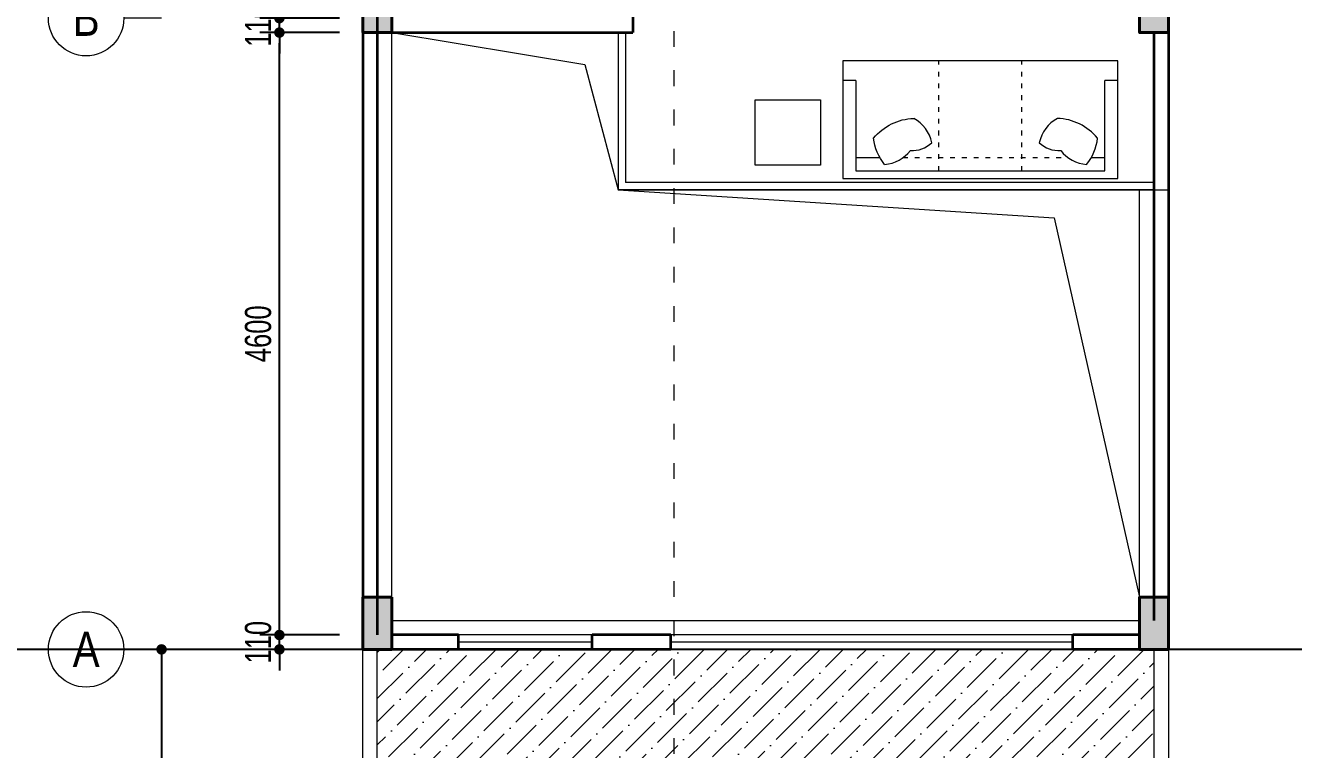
# Model space of a CAD drawing. Header units: millimetres. Extents: x 942520 to 1056220, y -189448 to -147448.
# Drawn here: x 956529 to 966212, y -178992 to -173461 of the extents above; entities that cross this region are included whole.
import ezdxf
from ezdxf.enums import TextEntityAlignment as Align

# ---------------------------------------------------------------- set-up
doc = ezdxf.new("R2010")
doc.units = ezdxf.units.MM
doc.header["$MEASUREMENT"] = 0
doc.header["$PDMODE"] = 2
doc.header["$PDSIZE"] = 1
doc.linetypes.add('ACAD_ISO03W100', pattern=[30, 12, -18])
doc.linetypes.add('CENTER', pattern=[2, 1.25, -0.25, 0.25, -0.25])
doc.layers.get('DEFPOINTS').update_dxf_attribs({"color": 1})
for name, color, linetype, lineweight in [('DWGshare.com_1', 7, 'Continuous', 35), ('DWGshare.com_10', 126, 'Continuous', 13), ('DWGshare.com_11', 142, 'Continuous', 15), ('DWGshare.com_12', 139, 'CENTER', 9), ('DWGshare.com_2', 1, 'Continuous', 40), ('DWGshare.com_3', 125, 'Continuous', 18), ('DWGshare.com_4', 159, 'Continuous', 9), ('DWGshare.com_6', 122, 'Continuous', 18), ('DWGshare.com_8', 250, 'Continuous', 5)]:
    doc.layers.add(name, color=color, linetype=linetype, lineweight=lineweight)
doc.layers.add('DWGshare.com_18', color=40, linetype='Continuous', lineweight=9, plot=False)
doc.styles.add('DWGshare.com_1', font='VHARIALN.TTF')
doc.styles.add('DWGshare.com_3', font='VHARIALN.TTF', dxfattribs={"width": 0.85})
doc.dimstyles.new('DWGshare.com_1', dxfattribs={"dimscale": 100, "dimtxt": 1.8, "dimasz": 0.8, "dimexe": 1.5, "dimexo": 0, "dimgap": 0.6, "dimtad": 1, "dimdec": 0, "dimlfac": 2, "dimzin": 0, "dimdsep": 46, "dimtxsty": 'DWGshare.com_3', "dimblk": 'DWGshare.com_38', "dimcen": 0, "dimclrd": 256, "dimclre": 256, "dimclrt": 124, "dimazin": 2, "dimtfac": 0.75, "dimtdec": 0, "dimtix": 1, "dimtmove": 2, "dimatfit": 2, "dimfxl": 1, "dimtolj": 1, "dimtzin": 0, "dimarcsym": 0})

# ---------------------------------------------------------------- blocks, each defined once
blk = doc.blocks.new('DWGshare.com_38')
at = {"color": 0, "linetype": 'ByBlock', "lineweight": -2}
blk.add_line((-0.5, 0), (-1, 0), dxfattribs=at)
at = {"color": 0, "linetype": 'ByBlock', "const_width": 0.5}
blk.add_lwpolyline([(-0.25, 0, 1), (0.25, 0, 1)], format="xyb", close=True, dxfattribs=at)
blk = doc.blocks.new('*D45')
at = {"layer": 'DEFPOINTS', "color": 0, "linetype": 'Continuous', "transparency": 16777216}
for p in [(958468.5, -178116.4), (958928.2, -178116.4), (958928.2, -178226.4)]:
    blk.add_point(p, dxfattribs=at)
at = {"layer": 'DWGshare.com_10', "linetype": 'Continuous', "lineweight": -2, "transparency": 16777216}
for p, q in [((958468.5, -178036.4), (958468.5, -177956.4)), ((958928.2, -178116.4), (958318.5, -178116.4)), ((958468.5, -178226.4), (958468.5, -178116.4)), ((958928.2, -178226.4), (958318.5, -178226.4)), ((958468.5, -178306.4), (958468.5, -178386.4))]:
    blk.add_line(p, q, dxfattribs=at)
at = {"layer": 'DWGshare.com_10', "linetype": 'Continuous', "lineweight": -2, "transparency": 16777216, "xscale": 80, "yscale": 80, "zscale": 80}
for p, rotation in [((958468.5, -178116.4), 270), ((958468.5, -178226.4), 90)]:
    blk.add_blockref('DWGshare.com_38', p, dxfattribs=dict(at, rotation=rotation))
at = {"layer": 'DWGshare.com_10', "color": 124, "linetype": 'Continuous', "transparency": 16777216, "insert": (958306.4, -178171.4), "char_height": 200, "attachment_point": 5, "rotation": 90, "style": 'DWGshare.com_3'}
blk.add_mtext('\\A1;110', dxfattribs=at)
blk = doc.blocks.new('DWGshare.com_108')
at = {"color": 0, "linetype": 'ByBlock', "lineweight": -2}
for p, q in [((-1, 0.17), (0, 0)), ((-1, 0.17), (-1, -0.17)), ((0, 0), (-1, -0.17))]:
    blk.add_line(p, q, dxfattribs=at)
blk = doc.blocks.new('*D46')
at = {"layer": 'DEFPOINTS', "color": 0, "linetype": 'Continuous', "transparency": 16777216}
for p in [(958468.5, -173516.4), (958928.2, -173516.4), (958928.2, -178116.4)]:
    blk.add_point(p, dxfattribs=at)
at = {"layer": 'DWGshare.com_10', "linetype": 'Continuous', "lineweight": -2, "transparency": 16777216}
for p, q in [((958928.2, -173516.4), (958318.5, -173516.4)), ((958468.5, -178036.4), (958468.5, -173596.4)), ((958928.2, -178116.4), (958318.5, -178116.4))]:
    blk.add_line(p, q, dxfattribs=at)
at = {"layer": 'DWGshare.com_10', "linetype": 'Continuous', "lineweight": -2, "transparency": 16777216, "xscale": 80, "yscale": 80, "zscale": 80}
for p, rotation in [((958468.5, -173516.4), 90), ((958468.5, -178116.4), 270)]:
    blk.add_blockref('DWGshare.com_38', p, dxfattribs=dict(at, rotation=rotation))
at = {"layer": 'DWGshare.com_10', "color": 124, "linetype": 'Continuous', "transparency": 16777216, "insert": (958306.4, -175816.4), "char_height": 200, "attachment_point": 5, "rotation": 90, "style": 'DWGshare.com_3'}
blk.add_mtext('\\A1;4600', dxfattribs=at)
blk = doc.blocks.new('*D47')
at = {"layer": 'DEFPOINTS', "color": 0, "linetype": 'Continuous', "transparency": 16777216}
for p in [(958468.5, -173406.4), (958928.2, -173406.4), (958928.2, -173516.4)]:
    blk.add_point(p, dxfattribs=at)
at = {"layer": 'DWGshare.com_10', "linetype": 'Continuous', "lineweight": -2, "transparency": 16777216}
for p, q in [((958468.5, -173326.4), (958468.5, -173246.4)), ((958928.2, -173406.4), (958318.5, -173406.4)), ((958468.5, -173516.4), (958468.5, -173406.4)), ((958928.2, -173516.4), (958318.5, -173516.4)), ((958468.5, -173596.4), (958468.5, -173676.4))]:
    blk.add_line(p, q, dxfattribs=at)
at = {"layer": 'DWGshare.com_10', "linetype": 'Continuous', "lineweight": -2, "transparency": 16777216, "xscale": 80, "yscale": 80, "zscale": 80}
for p, rotation in [((958468.5, -173406.4), 270), ((958468.5, -173516.4), 90)]:
    blk.add_blockref('DWGshare.com_38', p, dxfattribs=dict(at, rotation=rotation))
at = {"layer": 'DWGshare.com_10', "color": 124, "linetype": 'Continuous', "transparency": 16777216, "insert": (958306.4, -173461.4), "char_height": 200, "attachment_point": 5, "rotation": 90, "style": 'DWGshare.com_3'}
blk.add_mtext('\\A1;110', dxfattribs=at)
blk = doc.blocks.new('DWGshare.com_28')
blk.add_line((0, -288), (0, 0))
blk.add_circle((0, 288), 288)
at = {"style": 'DWGshare.com_1'}
blk.add_attdef('1', text='', height=270, dxfattribs=at).set_placement((0, 288), align=Align.MIDDLE_CENTER)
blk = doc.blocks.new('DWGshare.com_98')
at = {"layer": 'DWGshare.com_6'}
ref = blk.add_blockref('DWGshare.com_28', (-1825.3, 4820), dxfattribs=dict(at, rotation=90))
ref.add_attrib('1', 'b', dxfattribs={"layer": '0', "height": 270, "style": 'DWGshare.com_1'}).set_placement((-2113, 4820), align=Align.MIDDLE_CENTER)
ref = blk.add_blockref('DWGshare.com_28', (-1825.3, 0), dxfattribs=dict(at, rotation=90))
ref.add_attrib('1', 'a', dxfattribs={"layer": '0', "height": 270, "style": 'DWGshare.com_1'}).set_placement((-2113, 0), align=Align.MIDDLE_CENTER)
blk = doc.blocks.new('*D86')
at = {"layer": 'DEFPOINTS', "color": 0, "linetype": 'Continuous', "transparency": 16777216}
for p in [(958905.4, -178226.4), (957568.5, -180626.4), (958905.4, -180626.4)]:
    blk.add_point(p, dxfattribs=at)
at = {"layer": 'DWGshare.com_10', "linetype": 'Continuous', "lineweight": -2, "transparency": 16777216}
for p, q in [((958905.4, -178226.4), (957418.5, -178226.4)), ((957568.5, -178306.4), (957568.5, -180546.4)), ((958905.4, -180626.4), (957418.5, -180626.4))]:
    blk.add_line(p, q, dxfattribs=at)
at = {"layer": 'DWGshare.com_10', "linetype": 'Continuous', "lineweight": -2, "transparency": 16777216, "xscale": 80, "yscale": 80, "zscale": 80}
for p, rotation in [((957568.5, -178226.4), 90), ((957568.5, -180626.4), 270)]:
    blk.add_blockref('DWGshare.com_38', p, dxfattribs=dict(at, rotation=rotation))
at = {"layer": 'DWGshare.com_10', "color": 124, "linetype": 'Continuous', "transparency": 16777216, "insert": (957406.4, -179426.4), "char_height": 200, "attachment_point": 5, "rotation": 90, "style": 'DWGshare.com_3'}
blk.add_mtext('\\A1;2400', dxfattribs=at)
blk = doc.blocks.new('DWGshare.com_39')
at = {"layer": 'DWGshare.com_2'}
h = blk.add_hatch(color=256, dxfattribs=at)
h.dxf.hatch_style = 1
h.paths.add_polyline_path([(749368.5, 239623.3), (749588.5, 239623.3), (749588.5, 239843.3), (749368.5, 239843.3)])
blk.add_lwpolyline([(749368.5, 239623.3), (749588.5, 239623.3), (749588.5, 239843.3), (749368.5, 239843.3)], close=True, dxfattribs=at)
blk = doc.blocks.new('DWGshare.com_44')
at = {"layer": 'DWGshare.com_2'}
blk.add_hatch(color=256, dxfattribs=at).paths.add_polyline_path([(-180, 0), (220, 0), (220, 220), (-180, 220)])
blk.add_lwpolyline([(-180, 0), (220, 0), (220, 220), (-180, 220)], close=True, dxfattribs=at)
blk = doc.blocks.new('DWGshare.com_101')
at = {"layer": 'DWGshare.com_3'}
blk.add_line((1717.1, -239), (1607.1, -239), dxfattribs=at)
at = {"layer": 'DWGshare.com_2', "xscale": -1}
for name, p, rotation in [('DWGshare.com_44', (-32.9, -239), 270), ('DWGshare.com_39', (-747871.4, 239604.3), 180), ('DWGshare.com_44', (5897.1, -225.3), 270), ('DWGshare.com_39', (-749401.4, 238094.3), 180), ('DWGshare.com_39', (-747871.4, 238094.3), 180), ('DWGshare.com_39', (-749401.4, 235494.3), 180), ('DWGshare.com_39', (-743471.4, 235494.3), 180), ('DWGshare.com_44', (187.1, -8839), 90), ('DWGshare.com_44', (6117.1, -8839), 90)]:
    blk.add_blockref(name, p, dxfattribs=dict(at, rotation=rotation))
blk = doc.blocks.new('DWGshare.com_113')
at = {"layer": 'DWGshare.com_6', "linetype": 'ACAD_ISO03W100', "ltscale": 10}
blk.add_line((950519.2, -229623.2), (950519.2, -245530.1), dxfattribs=at)
blk = doc.blocks.new('DWGshare.com_5')
for p, q in [((2000, 840), (100, 840)), ((100, 840), (100, 150)), ((2000, 150), (2000, 840)), ((203.8, 740), (100, 740)), ((2000, 740), (1817.6, 740)), ((0, 150), (100, 150)), ((2000, 150), (2100, 150))]:
    blk.add_line(p, q)
at = {"linetype": 'ACAD_ISO03W100', "ltscale": 3}
for p, q in [((733.3, 840), (733.3, 0)), ((1366.7, 840), (1366.7, 0)), ((1640.7, 740), (380.6, 740))]:
    blk.add_line(p, q, dxfattribs=at)
blk.add_lwpolyline([(0, 0), (2100, 0), (2100, 900), (0, 900)], close=True)
for points in [[(240, 791.8, 0.150015), (155.9, 591.5, 0.215953), (462.6, 440.1)], [(1781.4, 791.8, -0.150015), (1865.4, 591.5, -0.215953), (1558.7, 440.1)]]:
    blk.add_lwpolyline(points, format="xyb")
for centre, radius, start, end in [((217.8, 514.8), 277.9, 37.91164, 85.42816), ((1803.5, 514.8), 277.9, 94.57184, 142.08836), ((450.9, 469.3), 216.6, 46.25802, 93.66613), ((1570.4, 469.3), 216.6, 86.33387, 133.74198), ((320.4, 690.1), 287.6, 299.64557, 347.09254), ((1700.9, 690.1), 287.6, 192.90746, 240.35443)]:
    blk.add_arc(centre, radius, start, end)
blk = doc.blocks.new('DWGshare.com_7')
blk.add_lwpolyline([(0, 0), (500, 0), (500, 500), (0, 500)], close=True)

msp = doc.modelspace()

# ---------------------------------------------------------------- hatches: boundary and pattern name
at = {"layer": 'DWGshare.com_4', "linetype": 'ByBlock', "ltscale": 5}
h = msp.add_hatch(dxfattribs=at)
h.set_pattern_fill('ANSI36', color=256, scale=1000, style=0)
h.set_pattern_definition([(45, (0, 75223.35), (66.29126, 243.067956), [312.5, -62.5, 0, -62.5])])
h.paths.add_polyline_path([(965145.8, -178226.4), (961480, -178226.4), (961480, -180516.4), (965145.8, -180516.4)])
h.paths.add_polyline_path([(961480, -178226.4), (961455.8, -178226.4), (960855.8, -178226.4), (960855.8, -178226.4), (959835.8, -178226.4), (959325.8, -178226.4), (959325.8, -178226.4), (959215.8, -178226.4), (959215.8, -180516.4), (961480, -180516.4)])
h.paths.add_polyline_path([(961518.2, -179435.1), (962709.9, -179435.1), (962709.9, -179077.9), (961518.2, -179077.9)], flags=24)

# ---------------------------------------------------------------- linework, layer by layer
at = {"layer": 'DWGshare.com_1', "linetype": 'Continuous'}
for p, q in [((959105.8, -169186.4), (959105.8, -178006.4)), ((959215.8, -171176.4), (959215.8, -178116.4)), ((961165.8, -173296.4), (961165.8, -173516.4)), ((959325.8, -173516.4), (961165.8, -173516.4)), ((965145.8, -173516.4), (965145.8, -178006.4)), ((965255.8, -173516.4), (965255.8, -178006.4)), ((959835.8, -178116.4), (959325.8, -178116.4)), ((959835.8, -178226.4), (959835.8, -178116.4)), ((961455.8, -178116.4), (960855.8, -178116.4)), ((960855.8, -178226.4), (960855.8, -178116.4)), ((961455.8, -178226.4), (961455.8, -178116.4)), ((965035.8, -178116.4), (964525.8, -178116.4)), ((964525.8, -178226.4), (964525.8, -178116.4)), ((959835.8, -178226.4), (959325.8, -178226.4)), ((959835.8, -178226.4), (959505.8, -178226.4)), ((961455.8, -178226.4), (959835.8, -178226.4)), ((961455.8, -178226.4), (960855.8, -178226.4)), ((965035.8, -178226.4), (964525.8, -178226.4))]:
    msp.add_line(p, q, dxfattribs=at)
at = {"layer": 'DWGshare.com_11', "linetype": 'ByBlock', "ltscale": 5}
for p, q in [((961055.8, -173516.4), (961055.8, -174716.4)), ((961110.8, -173516.4), (961110.8, -174661.4))]:
    msp.add_line(p, q, dxfattribs=at)
at = {"layer": 'DWGshare.com_11'}
for p, q in [((965145.8, -174661.4), (961110.8, -174661.4)), ((965145.8, -174716.4), (961055.8, -174716.4))]:
    msp.add_line(p, q, dxfattribs=at)
at = {"layer": 'DWGshare.com_11', "linetype": 'Continuous'}
for p, q in [((960855.8, -178116.4), (959835.8, -178116.4)), ((960855.8, -178171.4), (959835.8, -178171.4)), ((964525.8, -178116.4), (961455.8, -178116.4)), ((964525.8, -178171.4), (961455.8, -178171.4)), ((960855.8, -178226.4), (959835.8, -178226.4)), ((964525.8, -178226.4), (961455.8, -178226.4))]:
    msp.add_line(p, q, dxfattribs=at)
at = {"layer": 'DWGshare.com_12', "ltscale": 1000}
msp.add_line((943236.3, -178226.4), (979694.8, -178226.4), dxfattribs=at)
at = {"layer": 'DWGshare.com_18', "linetype": 'ByBlock', "ltscale": 5}
for points in [[(965255.8, -169186.4), (959105.8, -169186.4), (959105.8, -173516.4), (961055.8, -173516.4), (961055.8, -174716.4), (965255.8, -174716.4)], [(965145.8, -174716.4), (965145.8, -173516.4), (965035.8, -173516.4), (965035.8, -173296.4), (965145.8, -173296.4), (965145.8, -171266.4), (961165.8, -171266.4), (961165.8, -173516.4), (961055.8, -173516.4), (961055.8, -174716.4)]]:
    msp.add_lwpolyline(points, close=True, dxfattribs=at)
at = {"layer": 'DWGshare.com_2', "linetype": 'ACAD_ISO03W100', "ltscale": 20, "const_width": 15}
msp.add_lwpolyline([(943236.3, -178226.4), (979694.8, -178226.4)], dxfattribs=at)
at = {"layer": 'DWGshare.com_3'}
msp.add_line((959325.8, -173516.4), (959215.8, -173516.4), dxfattribs=at)
at = {"layer": 'DWGshare.com_3', "linetype": 'ByBlock', "ltscale": 5}
for p, q in [((959325.8, -177826.4), (959325.8, -173516.4)), ((965035.8, -177826.4), (965035.8, -174716.4)), ((959325.8, -178006.4), (965035.8, -178006.4))]:
    msp.add_line(p, q, dxfattribs=at)
at = {"layer": 'DWGshare.com_3', "linetype": 'Continuous'}
for points in [[(965255.8, -178226.4), (965255.8, -180626.4), (959105.8, -180626.4), (959105.8, -178226.4)], [(965145.8, -178226.4), (965145.8, -180516.4), (959215.8, -180516.4), (959215.8, -178226.4)]]:
    msp.add_lwpolyline(points, dxfattribs=at)
at = {"layer": 'DWGshare.com_6', "linetype": 'ByBlock', "ltscale": 5}
for points in [[(959325.8, -173516.4), (960801.6, -173761.4), (961055.8, -174716.4)], [(961055.8, -174716.4), (964383.1, -174930.1), (965035.8, -177826.4)]]:
    msp.add_lwpolyline(points, dxfattribs=at)

# ---------------------------------------------------------------- block references
at = {"layer": 'DWGshare.com_10', "linetype": 'Continuous'}
msp.add_blockref('DWGshare.com_98', (959105.8, -178226.4), dxfattribs=at)
at = {"layer": 'DWGshare.com_2', "linetype": 'Continuous'}
msp.add_blockref('DWGshare.com_101', (959138.7, -169167.4), dxfattribs=at)
at = {"layer": 'DWGshare.com_6'}
msp.add_blockref('DWGshare.com_113', (10960.8, 62418.4), dxfattribs=at)
at = {"layer": 'DWGshare.com_8', "linetype": 'ACAD_ISO03W100', "ltscale": 3, "rotation": 180}
msp.add_blockref('DWGshare.com_5', (964870.8, -173731.4), dxfattribs=at)
at = {"layer": 'DWGshare.com_8', "linetype": 'ACAD_ISO03W100', "ltscale": 3, "xscale": -1}
msp.add_blockref('DWGshare.com_7', (962600.4, -174529.6), dxfattribs=at)

# ---------------------------------------------------------------- dimensions: what is measured, and where the dimension line sits
at = {"layer": 'DWGshare.com_10', "linetype": 'Continuous'}
for base, p1, p2, picture, middle in [((958468.5, -173406.4), (958928.2, -173516.4), (958928.2, -173406.4), '*D47', (958306.4, -173461.4)), ((958468.5, -173516.4), (958928.2, -178116.4), (958928.2, -173516.4), '*D46', (958306.4, -175816.4)), ((958468.5, -178116.4), (958928.2, -178226.4), (958928.2, -178116.4), '*D45', (958306.4, -178171.4)), ((957568.5, -180626.4), (958905.4, -178226.4), (958905.4, -180626.4), '*D86', (957406.4, -179426.4))]:
    dim = msp.add_linear_dim(base=base, p1=p1, p2=p2, angle=90, dimstyle='DWGshare.com_1', override={"dimtxt": 2, "dimlfac": 1, "dimldrblk": 'DWGshare.com_108'}, dxfattribs=at)
    dim.commit()
    dim.dimension.update_dxf_attribs({"geometry": picture, "text_midpoint": middle})

doc.saveas('drawing.dxf')
